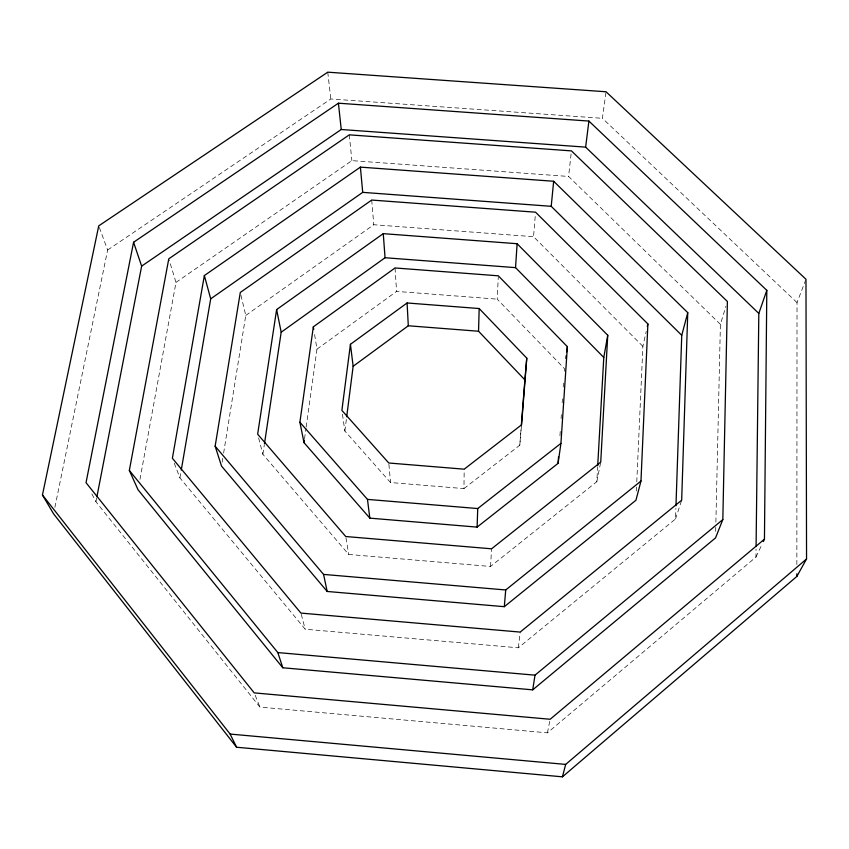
<?xml version="1.0" encoding="UTF-8"?>
<svg xmlns="http://www.w3.org/2000/svg" width="849" height="849" viewBox="0 0 849 849"><rect width="100%" height="100%" fill="white"/><g stroke="black" fill="none" stroke-linecap="round" stroke-linejoin="round"><path stroke-width="0.64" stroke-dasharray="4.25 3.18" d="M796.861 564.532L797.02 302.573L805.51 280.488M91.862 493.895L95.937 501.748L259.932 707.1L547.414 732.836L755.96 557.071L756.056 549.123M342.444 414.259L344.864 431.027L390.54 482.54L463.947 488.599L464.201 469.179M715.675 531.325L715.76 527.367M715.887 522.093L720.398 324.339L725.916 306.287M174.257 463.183L179.914 477.891L305.216 629.236L518.346 647.798L675.517 518.972L675.878 508.402M636.368 491.03L636.548 487.082M636.782 481.818L642.884 346.36L646.206 331.418M564.277 371.278L564.458 368.646L497.217 299.145L498.267 277.114M258.637 437.957L262.882 454.321L348.716 554.45L490.552 566.463L596.815 481.691L597.632 467.162M490.552 566.463L491.571 548.804M559.947 435.728L560.298 430.475M561.093 418.631L561.359 414.683M562.155 402.851L562.42 398.903M563.216 387.059L563.481 383.111M463.947 488.599L519.779 445.216L521.212 426.92M642.884 346.36L533.543 236.691L535.454 213.492M519.779 445.216L521.551 424.84M720.398 324.339L568.575 176.454L571.441 150.889M518.346 647.798L520.182 632.081M344.864 431.027L346.519 418.079M304.536 438.742L305.98 428.363M306.16 427.058L316.974 349.162L314.141 331.81M797.02 302.573L602.397 118.308L606.048 91.766M262.882 454.321L264.251 445.226M222.151 462.174L222.778 458.28M223.616 453.09L245.764 315.435L240.596 293.754M179.914 477.891L181.039 471.354M139.968 479.356L175.998 282.399L169.163 260.059M95.937 501.748L96.69 497.843M596.815 481.691L600.731 462.111M547.414 732.836L550.152 719.262M54.898 507.299L107.632 250.02L98.739 225.855M675.517 518.972L681.673 500.199M755.96 557.071L762.19 543.933M316.974 349.162L396.568 291.409L497.217 299.145M245.764 315.435L373.772 224.73L533.543 236.691M175.998 282.399L351.868 160.631L568.575 176.454M107.632 250.02L330.802 98.972L602.397 118.308M255.178 695.257L259.932 707.1M301.257 614.336L305.216 629.236M345.957 537.81L348.716 554.45M327.767 72.176L330.802 98.972M349.3 134.842L351.868 160.631M388.895 464.307L390.54 482.54M371.713 200.056L373.772 224.73M395.05 267.966L396.568 291.409"/><path stroke-width="1.27" d="M796.85 576.439L806.55 558.971L805.977 279.268L606.048 91.766L327.767 72.176L98.739 225.855L42.45 494.988L53.561 513.794L236.584 747.237L562.441 776.824L796.85 576.439L796.85 573.786M764.45 539.157L766.806 290.337L588.898 121.067L338.422 103.196L133.58 242.252L86.025 482.678L254.222 692.89L550.152 719.262L764.45 539.157L763.325 541.545M756.088 546.48L758.815 313.43L766.806 290.337M722.828 519.577L727.391 301.469L571.441 150.889L349.3 134.842L168.781 258.818L129.335 470.442L138.058 489.788L282.802 667.77L532.716 689.844L715.527 537.916L722.828 519.577L534.997 675.167L532.716 689.844M521.318 425.614L524.894 379.885L478.549 331.237L479.176 308.537L407.085 302.976L350.435 344.312L341.882 410.385L388.778 463.002L464.201 469.179L521.551 424.84L526.773 358.151L479.176 308.537M687.754 312.665L681.673 500.199L520.182 632.081L300.928 613.095L172.379 458.28L204.354 275.554L360.39 167.126L553.665 181.262L687.754 312.665L681.747 335.323L675.974 505.76M477.106 527.112L477.732 508.551L560.924 443.369L567.376 346.679L498.331 275.819L395.05 267.966L313.334 326.844L299.899 422.25L303.995 442.637L369.835 518.145L477.106 527.112L558.09 463.352L560.924 443.369M640.974 481.043L647.872 323.936L535.56 212.197L371.713 200.056L240.299 292.47L215.147 446.192L221.525 466.069L327.183 591.466L504.306 606.685L635.954 500.231L640.974 481.043L505.717 589.97L323.565 574.412L215.147 446.192M597.707 465.836L603.788 357.471L607.746 335.27L517.115 243.716L383.26 233.655L276.625 309.567L257.65 434.189L345.745 536.526L491.571 548.804L600.731 462.111L607.746 335.27M603.788 357.471L515.545 267.637L517.115 243.716M558.09 463.352L558.536 456.783M504.306 606.685L505.717 589.97M524.894 379.885L526.773 358.151M681.747 335.323L551.213 206.307L553.665 181.262M758.815 313.43L585.64 147.132L588.898 121.067M346.689 416.785L353.142 366.29L350.435 344.312M565.827 358.31L566.177 355.72M566.697 351.847L567.376 346.679M303.995 442.637L304.356 440.047M264.442 443.931L281.189 332.214L276.625 309.567M181.262 470.049L210.701 298.837L204.354 275.554M96.945 496.548L141.645 266.13L133.58 242.252M647.309 326.43L647.872 323.936M562.441 776.824L565.667 764.408L806.55 558.971M353.142 366.29L408.305 325.772L478.549 331.237M281.189 332.214L385.053 257.735L515.545 267.637M210.701 298.837L362.714 192.362L551.213 206.307M141.645 266.13L341.234 129.504L585.64 147.132M299.899 422.25L367.479 499.392L477.732 508.551M129.335 470.442L277.825 652.573L534.997 675.167M42.45 494.988L230.132 734.067L565.667 764.408M230.132 734.067L236.584 747.237M277.825 652.573L282.802 667.77M323.565 574.412L327.183 591.466M313.334 326.844L313.737 329.327M367.479 499.392L369.835 518.145M338.422 103.196L341.234 129.504M360.39 167.126L362.714 192.362M383.26 233.655L385.053 257.735M407.085 302.976L408.305 325.772"/></g></svg>
